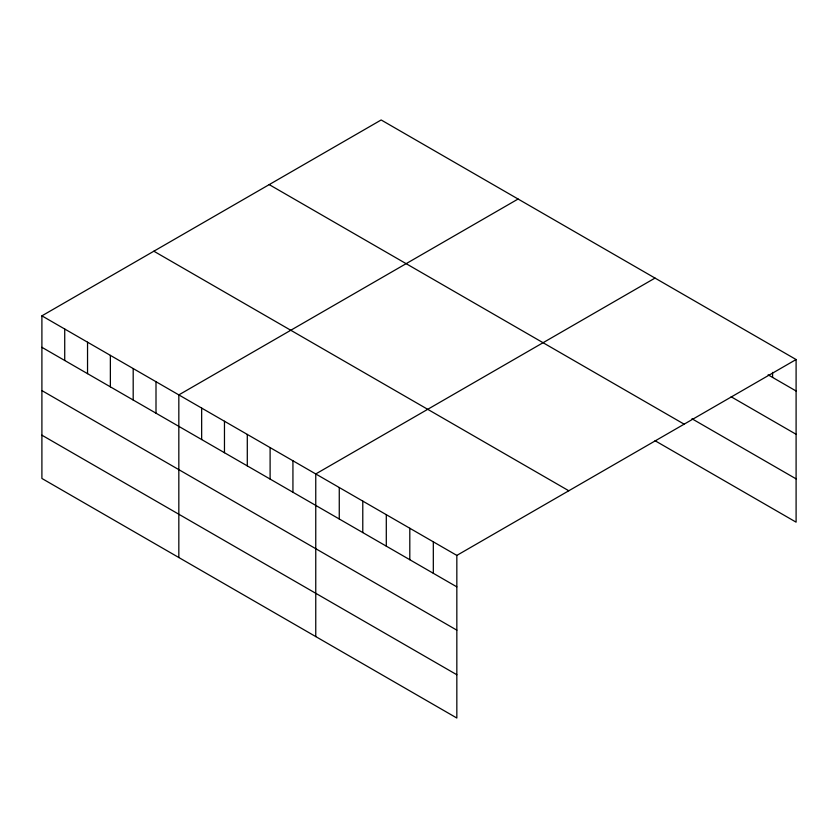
<?xml version="1.0" encoding="UTF-8"?>
<svg xmlns="http://www.w3.org/2000/svg" width="838" height="838" viewBox="0 0 838 838"><rect width="100%" height="100%" fill="white"/><g stroke="black" fill="none" stroke-linecap="round" stroke-linejoin="round"><path stroke-width="1.26" d="M41.9 315.842L456.836 555.405L456.836 718.03L41.9 478.467L41.9 315.842L381.164 119.97L796.1 359.533L796.1 522.158L655.023 440.704M518.094 199.025L178.829 394.897L178.829 557.521M655.023 278.08L315.758 473.952L315.758 636.576M456.836 555.405L796.1 359.533M768.111 374.837L796.1 391M731.155 396.783L796.1 434.283M691.968 418.759L796.1 478.875M269.208 184.611L684.143 424.164M153.857 251.211L568.793 490.764M41.9 347.309L456.836 586.872M41.9 390.592L456.836 630.155M41.9 435.184L456.836 674.747M772.584 372.386L772.584 377.425M433.319 541.83L433.319 573.297M409.803 528.254L409.803 559.721M386.297 514.679L386.297 546.146M362.781 501.103L362.781 532.57M339.264 487.527L339.264 518.994M292.933 460.774L292.933 492.241M270.108 447.607L270.108 479.074M247.294 434.43L247.294 465.897M224.469 421.252L224.469 452.719M201.654 408.075L201.654 439.541M156.004 381.719L156.004 413.186M133.19 368.552L133.19 400.019M110.365 355.375L110.365 386.842M87.54 342.197L87.54 373.664M64.725 329.02L64.725 360.487"/></g></svg>
